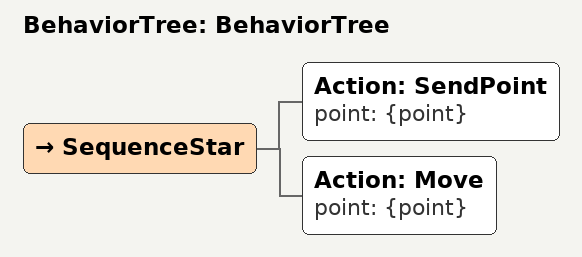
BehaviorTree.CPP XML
<?xml version="1.0"?>
<root main_tree_to_execute="BehaviorTree">
    <BehaviorTree ID="BehaviorTree">
        <SequenceStar>
            <Action ID="SendPoint" point="{point}"/>
            <Action ID="Move" point="{point}"/>
        </SequenceStar>
    </BehaviorTree>
</root>
